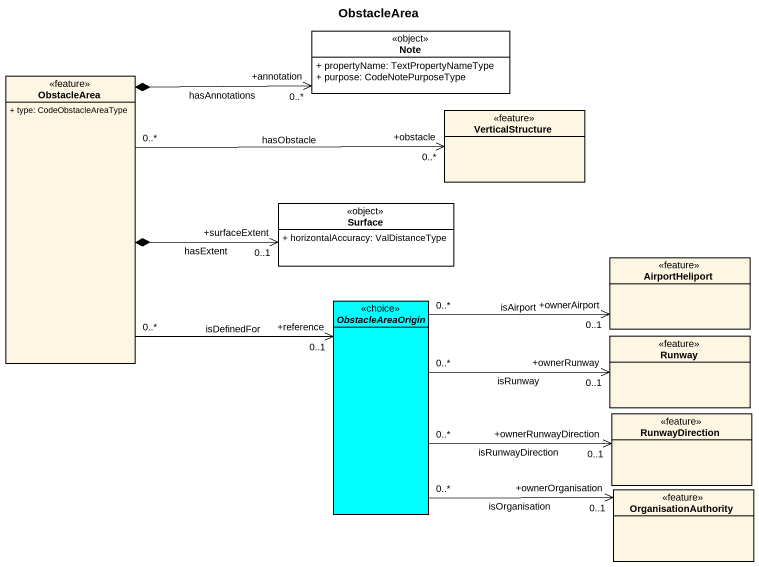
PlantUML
@startuml
title ObstacleArea
hide circle
hide empty members
skinparam classAttributeIconSize 0
class "Note" as Note_ <<object>> #FFFFFF {
  + propertyName: TextPropertyNameType
  + purpose: CodeNotePurposeType
}
class ObstacleArea <<feature>> {
  + type: CodeObstacleAreaType
}
class VerticalStructure <<feature>>
class Surface <<object>> #FFFFFF {
  + horizontalAccuracy: ValDistanceType
}
class AirportHeliport <<feature>>
abstract class ObstacleAreaOrigin <<choice>> #00FFFF
class Runway <<feature>>
class RunwayDirection <<feature>>
class OrganisationAuthority <<feature>>
ObstacleArea *-right-> "+annotation\n0..*" Note_ : hasAnnotations
ObstacleArea "0..*" -right-> "+obstacle\n0..*" VerticalStructure : hasObstacle
ObstacleArea *-right-> "+surfaceExtent\n0..1" Surface : hasExtent
ObstacleArea "0..*" --> "+reference\n0..1" ObstacleAreaOrigin : isDefinedFor
ObstacleAreaOrigin "0..*" -right-> "+ownerAirport\n0..1" AirportHeliport : isAirport
ObstacleAreaOrigin "0..*" -right-> "+ownerRunway\n0..1" Runway : isRunway
ObstacleAreaOrigin "0..*" -right-> "+ownerRunwayDirection\n0..1" RunwayDirection : isRunwayDirection
ObstacleAreaOrigin "0..*" -right-> "+ownerOrganisation\n0..1" OrganisationAuthority : isOrganisation
@enduml
